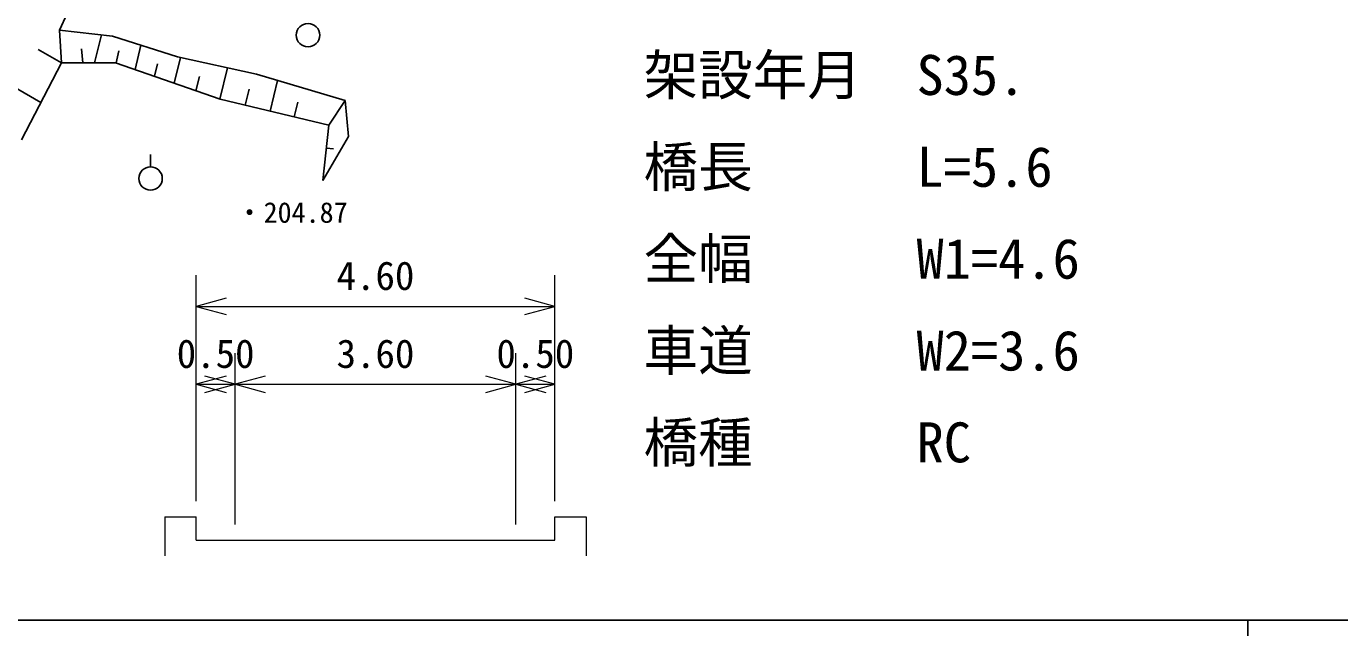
# Model space of a CAD drawing. Units: millimetres, scale not verified, with parts at other scales. Extents: x 40000 to 680000, y 20000 to 380000.
# Drawn here: x 189683 to 273899, y 204000 to 243088 of the extents above; entities that cross this region are included whole.
import ezdxf
from ezdxf.enums import TextEntityAlignment as Align

# ---------------------------------------------------------------- set-up
doc = ezdxf.new("R2010")
doc.units = ezdxf.units.MM
doc.header["$LTSCALE"] = 1000
for name, color, linetype, lineweight in [('S-BGD', 7, 'Continuous', 25), ('S-STR-HTXT', 7, 'Continuous', 13), ('S-TTL-BAND', 7, 'Continuous', 25)]:
    doc.layers.add(name, color=color, linetype=linetype, lineweight=lineweight)
doc.styles.add('ＭＳ ゴシック', font='')
doc.styles.get('ＭＳ ゴシック').set_extended_font_data('MS Gothic')

msp = doc.modelspace()

# ---------------------------------------------------------------- linework, layer by layer
at = {"layer": 'S-BGD'}
for p, q in [((192866, 245161), (191821, 242838)), ((191821, 242838), (195218, 242463)), ((191950, 240745), (191821, 242838)), ((194068, 240747), (194499, 242542)), ((195218, 242463), (199387, 241125)), ((196659, 240313), (197035, 241880)), ((191950, 240745), (190456, 241603)), ((193308, 240746), (193222, 241640)), ((195442, 240737), (195626, 241505)), ((199175, 239436), (199571, 241085)), ((199387, 241125), (204446, 240020)), ((191950, 240745), (189377, 235797)), ((195413, 240747), (191950, 240745)), ((202110, 238413), (195413, 240747)), ((197901, 239880), (198093, 240680)), ((202094, 238418), (202577, 240429)), ((204446, 240020), (210139, 238336)), ((190625, 238197), (187559, 239957)), ((200563, 238952), (200781, 239863)), ((205323, 237641), (205798, 239620)), ((209079, 236739), (202110, 238413)), ((203724, 238025), (203969, 239048)), ((209079, 236739), (210139, 238336)), ((210139, 238336), (210353, 236026)), ((206858, 237273), (207086, 238222)), ((208704, 233197), (209079, 236739)), ((210353, 236026), (208704, 233197)), ((208924, 235273), (209390, 235224)), ((197653, 234072), (197653, 234872))]:
    msp.add_line(p, q, dxfattribs=at)
for centre in [(207748, 242519), (197653, 233322)]:
    msp.add_circle(centre, 750, dxfattribs=at)
at = {"layer": 'S-STR-HTXT'}
for p, q in [((200573, 212626), (200573, 227126)), ((223573, 212626), (223573, 227126)), ((202505, 225644), (200573, 225126)), ((200573, 225126), (223573, 225126)), ((200573, 225126), (202505, 224609)), ((223573, 225126), (221641, 225644)), ((221641, 224609), (223573, 225126)), ((203073, 211126), (203073, 222126)), ((221073, 211126), (221073, 222126)), ((202505, 220644), (200573, 220126)), ((200573, 220126), (203073, 220126)), ((200573, 220126), (202505, 219609)), ((203073, 220126), (201141, 220644)), ((201141, 219609), (203073, 220126)), ((205005, 220644), (203073, 220126)), ((203073, 220126), (221073, 220126)), ((203073, 220126), (205005, 219609)), ((221073, 220126), (219141, 220644)), ((219141, 219609), (221073, 220126)), ((223005, 220644), (221073, 220126)), ((221073, 220126), (223573, 220126)), ((221073, 220126), (223005, 219609)), ((223573, 220126), (221641, 220644)), ((221641, 219609), (223573, 220126)), ((198573, 211626), (200573, 211626)), ((198573, 211626), (198573, 209126)), ((200573, 210126), (200573, 211626)), ((223573, 210126), (223573, 211626)), ((223573, 211626), (225573, 211626)), ((225573, 211626), (225573, 209126)), ((200573, 210126), (203073, 210126)), ((203073, 210126), (221073, 210126)), ((221073, 210126), (223573, 210126))]:
    msp.add_line(p, q, dxfattribs=at)
at = {"layer": 'S-TTL-BAND'}
for p, q in [((40000, 205000), (579000, 205000)), ((268000, 205000), (268000, 204000))]:
    msp.add_line(p, q, dxfattribs=at)

# ---------------------------------------------------------------- texts
at = {"layer": 'S-BGD', "style": 'ＭＳ ゴシック'}
msp.add_text('・204.87', height=1320, dxfattribs=at).set_placement((203100, 231146), align=Align.MIDDLE_LEFT)
at = {"layer": 'S-STR-HTXT', "style": 'ＭＳ ゴシック'}
for s, p in [('架設年月\u3000S35.', (229262, 237912)), ('橋長\u3000\u3000\u3000L=5.6', (229262, 232021)), ('全幅\u3000\u3000\u3000W1=4.6', (229262, 226130)), ('車道\u3000\u3000\u3000W2=3.6', (229262, 220239)), ('橋種\u3000\u3000\u3000RC', (229262, 214348))]:
    msp.add_text(s, height=2566, dxfattribs=at).set_placement(p, align=Align.BOTTOM_LEFT)
for s, p in [('4.60', (212073, 225626)), ('0.50', (201823, 220626)), ('3.60', (212073, 220626)), ('0.50', (222323, 220626))]:
    msp.add_text(s, height=1833, dxfattribs=at).set_placement(p, align=Align.BOTTOM_CENTER)

doc.saveas('drawing.dxf')
